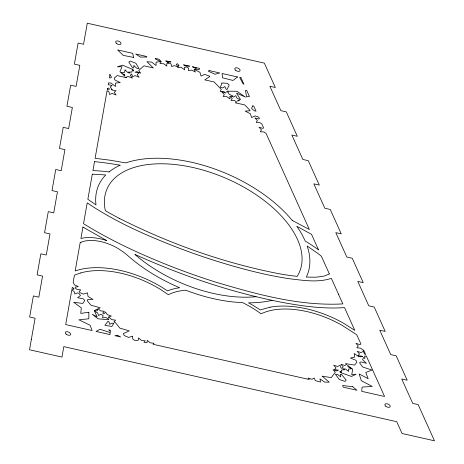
<?xml version="1.0" encoding="UTF-8"?>
<svg xmlns="http://www.w3.org/2000/svg" width="464" height="464" viewBox="0 0 464 464"><rect width="100%" height="100%" fill="white"/><g stroke="black" fill="none" stroke-linecap="round" stroke-linejoin="round"><path stroke-width="0.7" d="M94.511 161.663L92.928 170.607A130.68 70.98 23.3 0 1 109.11 171.947M80.962 242.254L82.957 241.547A32.387 17.591 23.3 0 1 118.946 249.058L123.053 251.848A29.197 15.857 23.3 0 1 127.165 255.067A113.912 61.874 23.3 0 0 179.643 287.732A74.501 40.467 23.3 0 0 167.463 290.87L161.855 287.251A77.227 41.946 23.3 0 0 79.883 269.567L75.18 270.947L80.231 242.376A2.355 1.282 23.3 0 0 80.968 242.26M80.434 273.012L75.968 274.601A11.768 6.392 23.3 0 0 74.426 275.216L73.179 282.274L74.478 284.919L78.312 286.595L75.168 287.146L75.272 287.982L76.954 289.391L80.765 289.867L79.164 291.601L79.999 292.627L83.468 294.106L87.505 292.865L88.021 296.444L93.009 299.483L87.829 299.344L87.365 300.846L90.822 305.121L100.218 307.847L98.107 308.815L100.537 310.851L104.348 311.321L102.747 313.061L103.269 313.705L103.994 313.832L105.502 312.04L107.387 314.696L111.319 316.019L108.611 316.982L108.796 317.504L108.82 317.196L111.754 319.655L115.565 320.125L113.964 321.865L114.422 322.428L114.788 321.859L119.874 328.141L129.265 330.867L123.325 333.599L124.213 335.547L128.598 337.415L132.64 336.18C131.741 340.651 134.978 340.622 138.26 340.228L138.463 337.885L141.398 340.338L145.209 340.808L143.904 342.223L147.047 342.699L147.25 340.356L150.185 342.809L153.99 343.279L153.068 344.288L309.337 379.523L308.003 378.003L311.941 379.279L314.285 378.015L315.276 380.631L320.531 382.046L319.98 378.908L324.73 382.127L329.295 382.174L322.062 376.147L331.255 377.615L335.31 372.261L333.013 369.646L336.951 370.922L338.43 370.121L334.573 369.692L336.011 367.865L333.715 365.243L337.653 366.519L339.99 365.255L340.988 367.871L342.003 368.37L343.203 366.838L340.901 364.223L344.839 365.493L346.602 364.542L345.436 363.625L354.629 365.093L356.926 362.117L355.934 360.29L350.413 358.011L354.769 357.077L354.136 353.475L358.887 356.694L362.587 356.735L361.787 356.103L358.028 355.749L359.461 353.922L357.164 351.3L361.102 352.576L363.445 351.312L364.437 353.928L365.673 354.531L363.608 349.96L363.608 350.535L360.557 348.128L356.793 347.774L358.231 345.947L355.934 343.325L359.873 344.601L360.94 344.027L356.851 334.956A23.884 12.975 23.3 0 0 353.005 332.334L341.765 325.136A71.23 38.692 23.3 0 0 271.533 310.3L266.736 311.541L260.977 313.734L259.347 312.574A70.528 38.309 23.3 0 0 242.73 302.685L233.595 302.018A114.179 62.019 23.3 0 1 213.527 298.688A112.839 61.294 23.3 0 1 185.687 290.18L184.539 290.29A68.318 37.108 23.3 0 0 172.283 292.993L168.287 294.663L161.124 289.832A72.61 39.44 23.3 0 0 80.446 273.018M270.031 307.209L260.217 309.964A74.565 40.501 23.3 0 0 248.501 302.835A112.566 61.144 23.3 0 0 272.066 300.37M351.886 368.689L348.597 369.025L348.574 371.426L345.523 369.019L342.821 368.77L344.729 369.709L341.411 370.046L341.382 372.447L339.909 371.287L340.286 372.273L341.933 373.079L351.474 376.437L356.079 374.291L351.724 374.755L352.727 369.344L347.594 365.319L348.174 366.844L351.822 368.636M292.337 220.481L309.36 229.523L266.098 133.475L263.999 131.962L260.327 131.793L261.505 129.833L258.993 127.252L262.937 128.366L263.598 127.919L261.853 124.045L259.875 122.624L256.209 122.455L257.387 120.495L254.869 117.914L258.819 119.022L259.411 118.622L258.75 117.166L255.154 115.896L251.592 117.537L250.438 113.837L245.183 111.082L250.073 110.774L250.102 110.467L244.696 104.887L235.358 102.834L236.594 102.01L234.714 100.653L231.049 100.485L232.232 98.525L230.19 96.437L229.784 96.506L230.028 98.983L226.815 96.663L223.149 96.495L224.327 94.534L221.809 91.953L225.817 93.02L223.787 91.553L220.122 91.385L221.299 89.424L214.107 81.942L204.769 79.889L209.838 76.519L209.612 76.154L204.63 74.391L201.069 76.032L199.914 72.332L194.66 69.577L199.549 69.269L199.624 68.428L192.38 66.793L196.574 68.214L194.114 69.385L195.356 72.03L191.661 70.122L188.488 70.632L188.668 68.278L186.824 66.938L184.382 67.344L184.626 69.82L181.412 67.5L177.747 67.332L177.944 66.996L174.342 65.575L171.651 66.561L171.1 64.02L169.691 63.214L166.692 63.661L166.866 66.12L163.693 63.777L159.999 63.556L161.252 61.631L159.001 59.264L155.214 58.412L155.434 58.992L160.793 61.608L156.061 62.112L156.043 65.546L151.676 62.118L146.897 61.683L153.34 67.964L143.991 65.801L138.742 70.482L140.656 73.138L136.77 71.601L135.07 72.227L139.026 72.958L137.176 74.553L139.09 77.21L135.204 75.673L132.518 76.664L131.73 73.985L130.291 75.226L132.397 78.143L128.122 76.456L125.982 77.244L126.51 77.726L117.154 75.562L114.19 78.161L114.886 79.965L120.24 82.575L115.507 83.079L115.49 86.519L111.122 83.085L108.454 82.841L108.222 84.738L112.091 85.388L110.246 86.983L112.16 89.639L111.354 89.32L112.184 90.086L116.058 90.741L114.208 92.336L116.122 94.992L112.236 93.455L109.55 94.447L108.999 91.901L107.051 90.787L95.108 158.299L109.881 160.184L125.796 162.916A113.059 61.41 23.3 0 1 171.906 159.03A114.214 62.037 23.3 0 1 191.974 162.354A113.494 61.648 23.3 0 1 292.262 220.493M119.155 218.277C169.285 243.588 222.801 262.717 277.959 273.528A189.567 102.967 23.3 0 0 292.529 275.825L297.146 276.358A104.794 56.921 23.3 0 0 212.054 172.921A104.794 56.921 23.3 0 0 105.334 210.656L105.473 210.737A188.436 102.353 23.3 0 0 119.155 218.271M338.436 294.147L342.867 303.908C299.564 306.246 256.969 294.362 215.841 282.17A391.529 212.669 23.3 0 1 174.302 267.635C142.947 255.455 112.178 241.425 83.537 223.706L87.22 202.861C116.435 222.743 149.205 236.669 182.079 249.261A388.38 210.958 23.3 0 0 207.118 258.083C233.659 266.765 260.681 274.259 288.301 278.591C302.476 280.239 317.469 282.941 331.366 278.371L338.5 294.211M318.513 249.835L311.53 234.343L296.745 226.246A113.17 61.468 23.3 0 1 302.047 234.61A3.996 2.169 23.3 0 1 302.557 235.579L305.242 241.054A119.103 64.693 23.3 0 1 318.53 249.818M94.499 161.634A227.43 123.534 23.3 0 1 120.101 165.213M109.098 171.918A114.376 62.124 23.3 0 1 120.095 165.19M256.029 296.705A104.794 56.921 23.3 0 1 134.896 254.423C181.714 275.581 230.73 292.274 281.19 302.203C302.035 306.037 323.292 309.14 344.532 307.603L354.786 330.362L343.076 322.956A75.8 41.174 23.3 0 0 270.013 307.197M88.885 312.527L88.821 318.78L78.938 319.806L90.086 325.264L92.098 330.542L65.691 324.591L71.769 290.215L74.089 291.427L74.907 294.019L77.389 292.859L79.077 293.457L80.463 295.568L77.581 297.691L83.155 298.804L84.755 300.376L82.801 303.439L73.718 302.284L81.299 307.852L80.771 313.426L88.392 312.266L88.885 312.527M340.709 374.448L340.68 376.849L337.63 374.442L335.379 374.233L339.317 379.558L345.065 381.402L346.19 380.178L341.463 374.373L340.709 374.448M364.861 356.108L364.837 358.51L363.625 357.558L362.599 359.67L366.403 363.306L360.777 361.891L359.583 362.836L362.691 367.036L372.07 370.046L365.771 372.488L368.184 378.723L359.171 373.961L361.305 380.706L372.267 386.431L362.094 387.092L361.723 391.338L384.569 396.488L366.311 355.958L364.861 356.108M73.886 288.515L73.822 289.287L71.914 289.414L72.274 287.367L73.886 288.515M97.544 309.076L97.399 310.741L94.441 310.932L94.279 310.578L97.544 309.076M108.657 319.087L108.617 319.545L107.114 319.644L97.974 318.791L92.313 314.325L97.144 316.866L94.598 311.286L97.666 312.887L98.49 315.479L100.972 314.319L103.118 315.584L102.608 317.823L105.972 317.533L108.657 319.087M110.345 330.878L110.293 331.435L108.82 329.759L110.345 330.878M110.183 332.572L109.997 334.579L96.054 331.435L100.015 329.283L110.183 332.572M31.366 339.317L29.528 349.763L61.956 357.077L63.806 346.631L396.732 421.695L402.044 433.486L434.472 440.8L418.163 404.614L412.722 403.384L401.737 378.995L407.177 380.219L396.186 355.824L390.746 354.6L379.761 330.206L385.201 331.435L374.216 307.04L368.77 305.811L357.785 281.422L363.225 282.646L352.24 258.251L346.794 257.027L335.808 232.632L341.249 233.862L330.264 209.467L324.823 208.237L313.832 183.848L319.278 185.072L308.287 160.683L302.847 159.454L291.856 135.059L297.302 136.288L286.311 111.894L280.871 110.67L269.886 86.275L275.326 87.499L264.347 63.121L87.284 23.2L83.555 44.26L78.114 43.036L74.385 64.107L79.831 65.337L76.102 86.414L70.661 85.185L66.932 106.262L72.372 107.486L68.643 128.563L63.203 127.333L59.473 148.41L64.919 149.64L61.19 170.711L55.744 169.488L52.02 190.559L57.461 191.789L53.731 212.866L48.291 211.636L44.561 232.713L50.002 233.937L46.278 255.014L40.832 253.785L37.108 274.862L42.549 276.092L38.819 297.163L33.379 295.939L29.65 317.011L35.09 318.24L31.366 339.317M107.474 88.404L107.219 89.836L108.965 89.819L109.249 88.491L108.274 88.108L107.474 88.404M82.94 227.064L80.916 238.502A37.045 20.12 23.3 0 1 106.772 240.613L82.94 227.064M92.295 174.174L87.853 199.305L96.002 204.92A112.537 61.126 23.3 0 1 97.225 189.103L97.985 186.864A114.127 61.99 23.3 0 1 105.775 174.945L92.295 174.174M109.927 74.507L109.347 77.795L110.113 78.045L111.546 77.262L109.927 74.507M125.048 69.977L124.52 72.459L120.785 72.494L119.95 71.734L122.015 66.735L117.363 66.799L122.589 65.175L131.95 69.148L133.528 70.047L133.736 71.004L132.408 69.786L131.933 72.036L128.389 72.077L130.198 73.109L128.064 72.749L125.048 69.977M133.974 65.708L133.493 67.964L132.692 67.97L128.824 62.112L130.239 61.062L135.906 63.284L139.038 68.626L136.718 68.231L133.974 65.708M221.954 83.015L220.359 87.29L222.726 87.957L224.837 86.53L226.101 89.175L226.966 89.564L229.181 85.069L227.314 83.282L221.954 83.015M252.544 105.96L251.61 108.46L254.562 110.942L256.035 111.128L253.733 106.018L252.544 105.96M178.924 65.372L178.037 66.845L176.308 64.45L177.242 63.649L178.924 65.372M189.44 66.126L185.646 65.975L183.576 64.809L189.44 66.126M113.651 323.634L111.847 326.459L104.887 325.281L108.048 321.25L108.883 321.691L109.707 324.284L112.189 323.124L113.651 323.634M209.084 70.557L208.411 71.276L215.052 74.246L219.785 72.97L209.084 70.557M237.487 76.96L233.009 80.458L222.5 77.801L222.094 73.492L237.487 76.96M329.365 273.934L324.429 276.01L317.208 277.066A69.281 37.63 23.3 0 1 314.331 277.199L306.292 277.089A112.717 61.225 23.3 0 0 307.145 245.984L318.292 253.773A69.797 37.909 23.3 0 1 320.496 255.531L321.424 256.302L329.365 273.934M227.865 91.64L226.85 92.33L226.751 91.396L228.149 91.17L236.895 91.28L245.468 97.109L236.547 93.125L240.422 99.464L240.137 99.656L237.029 98.275L235.77 95.63L233.659 97.057L230.991 96.309L232.951 95.984L229.129 94.285L227.865 91.64M239.262 100.241L237.759 101.239L237.684 100.502L239.262 100.241M249.307 96.205L246.587 96.935L245.491 90.503L246.633 90.265L249.307 96.205M117.438 335.292L114.886 335.681L120.657 336.98L117.438 335.292M146.572 57.002L140.424 57.089L135.697 54.01L145.98 56.33L146.572 57.002M170.851 61.938L167.521 61.973L168.606 62.594L166.095 61.445L165.805 60.801L170.851 61.938M352.756 386.761L342.589 385.497L343.238 387.167L356.926 390.253L352.756 386.761M133.597 57.426L123.186 55.367L117.647 49.944L132.681 53.331L133.597 57.426M241.002 77.755L239.662 77.453L243.09 83.822L243.878 84.146L241.002 77.755M124.555 74.75L121.058 72.749L124.88 76.235L124.555 74.75M66.097 334.109A2.842 1.543 23.3 0 0 70.569 334.643A2.842 1.543 23.3 0 0 67.268 331.702A2.842 1.543 23.3 0 0 66.097 334.109M385.665 406.162A2.842 1.543 23.3 0 0 390.143 406.702A2.842 1.543 23.3 0 0 386.837 403.761A2.842 1.543 23.3 0 0 385.665 406.162M116.47 43.349A2.842 1.543 23.3 0 0 120.942 43.883A2.842 1.543 23.3 0 0 117.641 40.948A2.842 1.543 23.3 0 0 116.47 43.349M235.55 70.197A2.842 1.543 23.3 0 0 240.021 70.737A2.842 1.543 23.3 0 0 236.721 67.796A2.842 1.543 23.3 0 0 235.55 70.197"/></g></svg>
